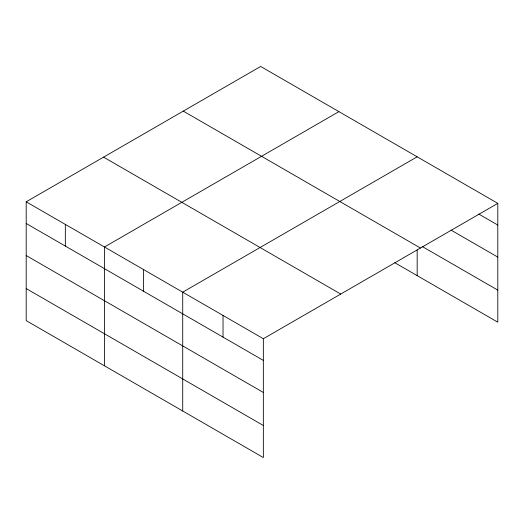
<?xml version="1.0" encoding="UTF-8"?>
<svg xmlns="http://www.w3.org/2000/svg" width="524" height="524" viewBox="0 0 524 524"><rect width="100%" height="100%" fill="white"/><g stroke="black" fill="none" stroke-linecap="round" stroke-linejoin="round"><path stroke-width="0.79" d="M263.349 392.463L263.349 338.727L26.2 201.812L26.2 320.629L263.349 457.55L263.349 392.463L26.2 255.542M394.808 262.727L497.8 322.188L497.8 203.371L260.651 66.45L26.2 201.812M338.91 111.632L104.459 246.994L104.459 365.811M417.17 156.82L182.719 292.176L182.719 410.999M263.349 338.727L497.8 203.371M478.7 214.021L497.8 225.045M451.118 230.154L497.8 257.101M422.121 246.437L497.8 290.132M183.282 111.121L420.431 248.035M103.569 157.141L340.718 294.062M26.2 223.486L263.349 360.401M26.2 288.573L263.349 425.488M417.17 249.994L417.17 275.637M223.034 315.455L223.034 337.129M143.589 269.585L143.589 291.259M65.33 224.403L65.33 246.077"/></g></svg>
